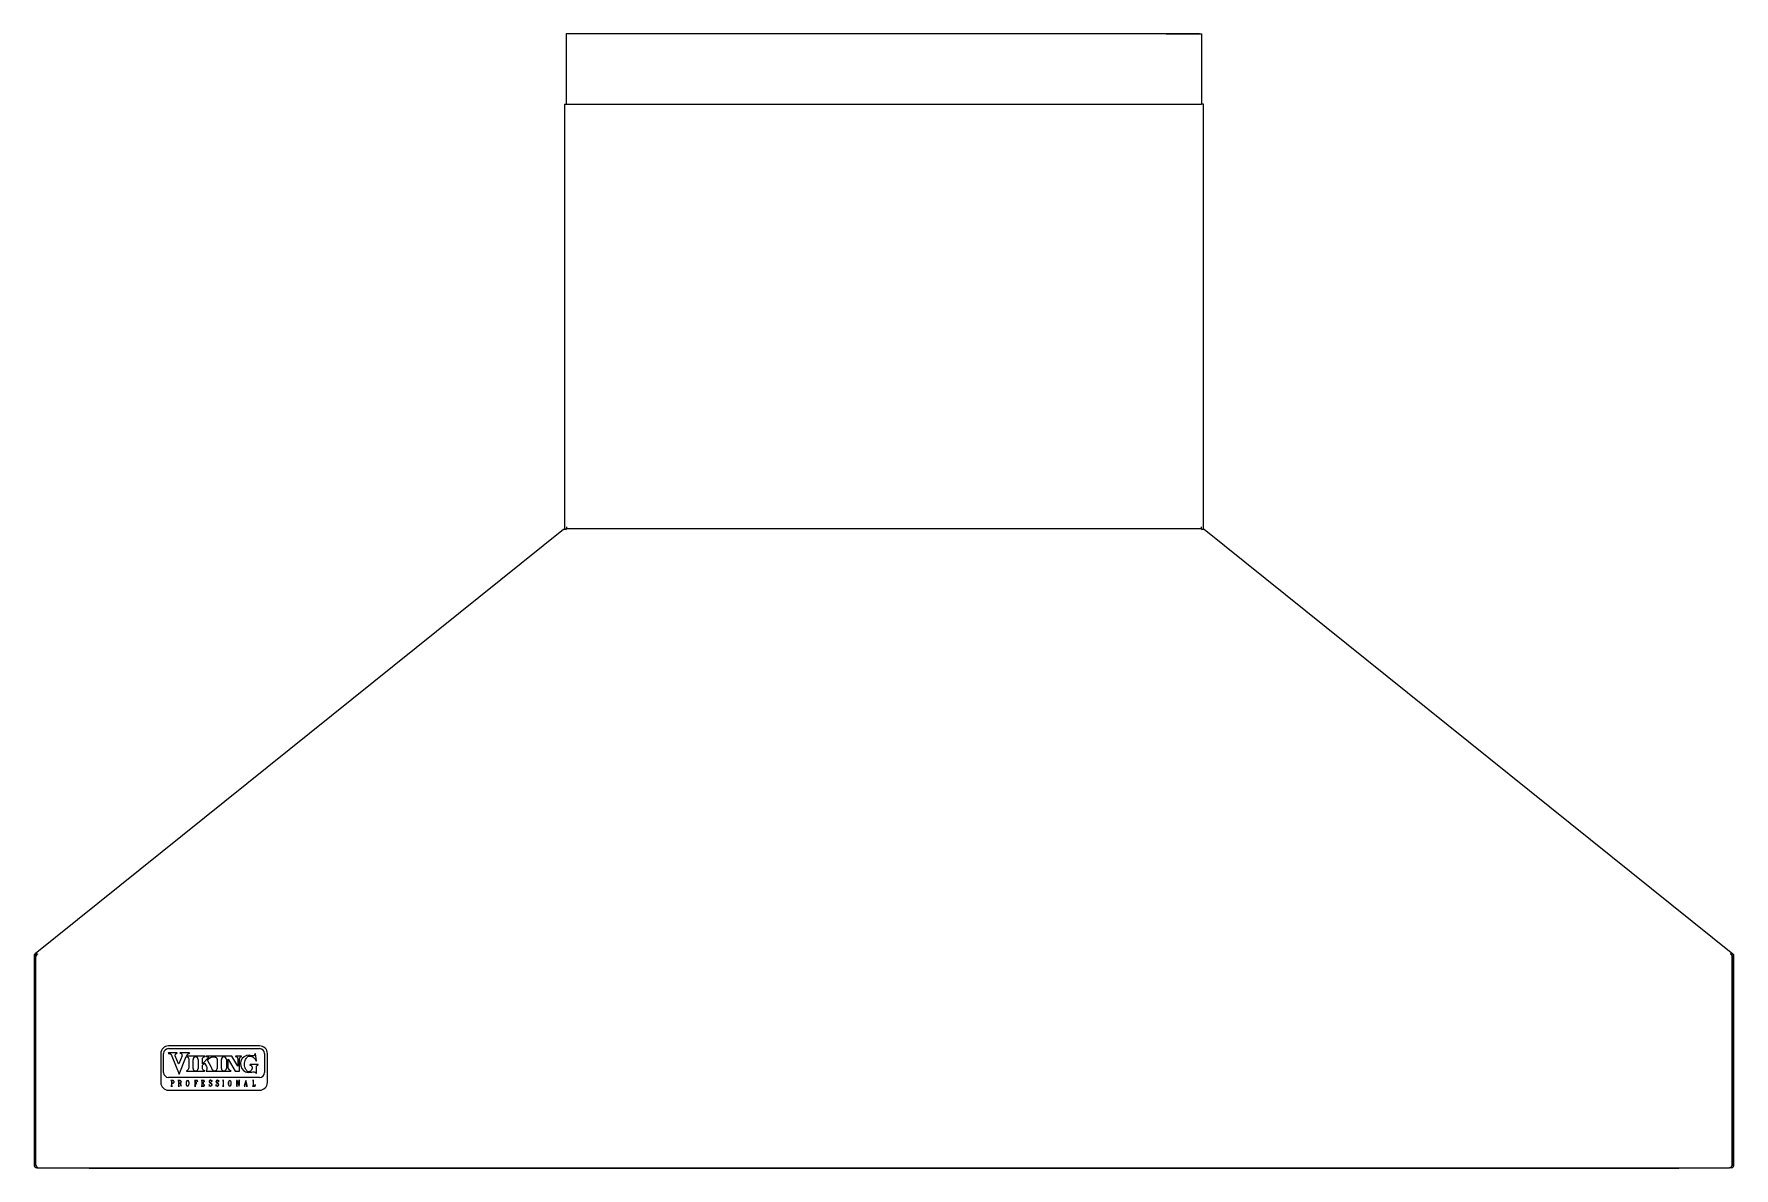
# Model space of a CAD drawing. Header units: millimetres. Extents: x 46989 to 543236, y 252623 to 526638.
# Drawn here: x 297369 to 331839, y 333233 to 356238 of the extents above; entities that cross this region are included whole.
import ezdxf

# ---------------------------------------------------------------- set-up
doc = ezdxf.new("R2010")
doc.units = ezdxf.units.MM

msp = doc.modelspace()

# ---------------------------------------------------------------- linework, layer by layer
at = {"color": 7, "lineweight": 13, "ltscale": 0.001507}
for p, q in [((308203, 356238), (308160, 356238)), ((308160, 356238), (308160, 356195)), ((321005, 356238), (321048, 356238)), ((321048, 356195), (321048, 356238)), ((308124, 346239), (308124, 346196)), ((308167, 346239), (308167, 346196)), ((321040, 346196), (321040, 346239)), ((321084, 346196), (321084, 346239))]:
    msp.add_line(p, q, dxfattribs=at)
at = {"color": 7, "lineweight": 13, "ltscale": 0.03937}
for p, q in [((308160, 356195), (308160, 354817)), ((308880, 356238), (308203, 356238)), ((320998, 356238), (308210, 356238)), ((320328, 356238), (321005, 356238)), ((321048, 354817), (321048, 356195)), ((308124, 354817), (308124, 346239)), ((308167, 354817), (321040, 354817)), ((321084, 346239), (321084, 354817)), ((308108, 346184), (297392, 337581)), ((321037, 346197), (308171, 346197)), ((321093, 346190), (331816, 337581)), ((297369, 337534), (297369, 333298)), ((297403, 333296), (297403, 337532)), ((331804, 337532), (331804, 333296)), ((331805, 333298), (331805, 337534)), ((331839, 333298), (331839, 337534)), ((299940, 335554), (299940, 334968)), ((301943, 335711), (300097, 335711)), ((300097, 335655), (301943, 335655)), ((302100, 334968), (302100, 335554)), ((301943, 335070), (300097, 335070)), ((300097, 334811), (301943, 334811)), ((297459, 333236), (331749, 333236)), ((298490, 333233), (330718, 333233))]:
    msp.add_line(p, q, dxfattribs=at)
at = {"color": 7, "lineweight": 13, "ltscale": 0.001508}
for p, q in [((308124, 354817), (308167, 354817)), ((321084, 354817), (321040, 354817)), ((308167, 346196), (308124, 346196)), ((321040, 346196), (321084, 346196))]:
    msp.add_line(p, q, dxfattribs=at)
at = {"color": 7, "lineweight": 13, "ltscale": 0.000299}
for p, q in [((308115, 346190), (308108, 346184)), ((308115, 346190), (308108, 346184)), ((321100, 346184), (321093, 346190))]:
    msp.add_line(p, q, dxfattribs=at)
at = {"color": 7, "lineweight": 13, "ltscale": 0.00018}
for p, q in [((308145, 346191), (308145, 346196)), ((321063, 346191), (321063, 346196))]:
    msp.add_line(p, q, dxfattribs=at)
at = {"color": 7, "lineweight": 13, "ltscale": 0.000398}
for p, q in [((308161, 346187), (308152, 346180)), ((321047, 346187), (321056, 346180)), ((300970, 334906), (300975, 334916)), ((301108, 334906), (301113, 334916))]:
    msp.add_line(p, q, dxfattribs=at)
at = {"color": 7, "lineweight": 13, "ltscale": 0.001479}
msp.add_line((308167, 346239), (308167, 346197), dxfattribs=at)
at = {"color": 7, "lineweight": 13, "ltscale": 0.0012}
for p, q in [((297403, 337534), (297369, 337534)), ((297412, 337553), (297391, 337580)), ((297414, 337554), (297392, 337581)), ((331794, 337554), (331816, 337581)), ((331795, 337553), (331817, 337580)), ((331805, 337534), (331839, 337534)), ((297403, 333298), (297369, 333298)), ((331805, 333298), (331839, 333298))]:
    msp.add_line(p, q, dxfattribs=at)
at = {"color": 7, "lineweight": 13, "ltscale": 4.8e-05}
for p, q in [((297392, 337581), (297391, 337580)), ((297414, 337554), (297412, 337553)), ((331794, 337554), (331795, 337553)), ((331816, 337581), (331817, 337580))]:
    msp.add_line(p, q, dxfattribs=at)
at = {"color": 7, "lineweight": 13, "ltscale": 8.3e-05}
msp.add_line((297403, 337534), (297403, 337532), dxfattribs=at)
at = {"color": 7, "lineweight": 13, "ltscale": 0.000243}
for p, q in [((297414, 337554), (297421, 337554)), ((331787, 337554), (331794, 337554))]:
    msp.add_line(p, q, dxfattribs=at)
at = {"color": 7, "lineweight": 13, "ltscale": 0.000237}
msp.add_line((297414, 337548), (297419, 337552), dxfattribs=at)
at = {"color": 7, "lineweight": 13, "ltscale": 8.9e-05}
msp.add_line((297414, 337548), (297414, 337546), dxfattribs=at)
at = {"color": 7, "lineweight": 13, "ltscale": 0.000175}
for p, q in [((297438, 337579), (297438, 337574)), ((331770, 337579), (331770, 337574)), ((300354, 334905), (300348, 334905)), ((300357, 334904), (300357, 334909)), ((301682, 334905), (301682, 334900))]:
    msp.add_line(p, q, dxfattribs=at)
at = {"color": 7, "lineweight": 13, "ltscale": 0.000184}
msp.add_line((331790, 337551), (331794, 337548), dxfattribs=at)
at = {"color": 7, "lineweight": 13, "ltscale": 6.9e-05}
msp.add_line((331794, 337546), (331794, 337548), dxfattribs=at)
at = {"color": 7, "lineweight": 13, "ltscale": 7.5e-05}
msp.add_line((331805, 337534), (331804, 337532), dxfattribs=at)
at = {"color": 7, "lineweight": 13, "ltscale": 0.0133}
for p, q in [((299996, 335171), (299996, 335554)), ((302044, 335554), (302044, 335171))]:
    msp.add_line(p, q, dxfattribs=at)
at = {"color": 7, "lineweight": 13, "ltscale": 0.005825}
msp.add_line((300266, 335572), (300099, 335572), dxfattribs=at)
at = {"color": 7, "lineweight": 13, "ltscale": 0.013706}
msp.add_line((300165, 335505), (300309, 335138), dxfattribs=at)
at = {"color": 7, "lineweight": 13, "ltscale": 0.006163}
msp.add_line((300296, 335346), (300231, 335511), dxfattribs=at)
at = {"color": 7, "lineweight": 13, "ltscale": 0.006083}
msp.add_line((300370, 335508), (300303, 335346), dxfattribs=at)
at = {"color": 7, "lineweight": 13, "ltscale": 0.013346}
msp.add_line((300309, 335138), (300456, 335493), dxfattribs=at)
at = {"color": 7, "lineweight": 13, "ltscale": 0.006375}
for p, q in [((300516, 335572), (300332, 335572)), ((300594, 335252), (300594, 335436)), ((300695, 335436), (300695, 335252)), ((301084, 335436), (301084, 335252)), ((301168, 335252), (301168, 335436)), ((301269, 335436), (301269, 335252)), ((301309, 335259), (301309, 335443))]:
    msp.add_line(p, q, dxfattribs=at)
at = {"color": 7, "lineweight": 13, "ltscale": 0.000676}
msp.add_line((300460, 335503), (300468, 335521), dxfattribs=at)
at = {"color": 7, "lineweight": 13, "ltscale": 0.01295}
msp.add_line((300833, 335503), (300460, 335503), dxfattribs=at)
at = {"color": 7, "lineweight": 13, "ltscale": 0.005425}
for p, q in [((300509, 335444), (300509, 335288)), ((301499, 335452), (301499, 335296)), ((301911, 335333), (301755, 335333))]:
    msp.add_line(p, q, dxfattribs=at)
at = {"color": 7, "lineweight": 13, "ltscale": 0.005764}
msp.add_line((300901, 335467), (300785, 335349), dxfattribs=at)
at = {"color": 7, "lineweight": 13, "ltscale": 0.003575}
msp.add_line((300785, 335349), (300785, 335452), dxfattribs=at)
at = {"color": 7, "lineweight": 13, "ltscale": 0.01795}
msp.add_line((301381, 335503), (300864, 335503), dxfattribs=at)
at = {"color": 7, "lineweight": 13, "ltscale": 0.002144}
for p, q in [((300886, 335420), (300929, 335464)), ((300785, 335317), (300828, 335361))]:
    msp.add_line(p, q, dxfattribs=at)
at = {"color": 7, "lineweight": 13, "ltscale": 0.005955}
msp.add_line((300971, 335271), (300886, 335420), dxfattribs=at)
at = {"color": 7, "lineweight": 13, "ltscale": 0.009824}
msp.add_line((301309, 335443), (301450, 335197), dxfattribs=at)
at = {"color": 7, "lineweight": 13, "ltscale": 0.008265}
msp.add_line((301499, 335296), (301381, 335503), dxfattribs=at)
at = {"color": 7, "lineweight": 13, "ltscale": 0.00385}
for p, q in [((301572, 335503), (301461, 335503)), ((301529, 334894), (301529, 335005))]:
    msp.add_line(p, q, dxfattribs=at)
at = {"color": 7, "lineweight": 13, "ltscale": 0.00875}
msp.add_line((301537, 335197), (301537, 335449), dxfattribs=at)
at = {"color": 7, "lineweight": 13, "ltscale": 0.004913}
msp.add_line((301880, 335406), (301858, 335546), dxfattribs=at)
at = {"color": 7, "lineweight": 13, "ltscale": 0.0124}
msp.add_line((300468, 335197), (300825, 335197), dxfattribs=at)
at = {"color": 7, "lineweight": 13, "ltscale": 0.002425}
msp.add_line((300785, 335247), (300785, 335317), dxfattribs=at)
at = {"color": 7, "lineweight": 13, "ltscale": 0.002833}
msp.add_line((300828, 335361), (300868, 335290), dxfattribs=at)
at = {"color": 7, "lineweight": 13, "ltscale": 0.0172}
msp.add_line((300859, 335197), (301355, 335197), dxfattribs=at)
at = {"color": 7, "lineweight": 13, "ltscale": 0.003025}
msp.add_line((301450, 335197), (301537, 335197), dxfattribs=at)
at = {"color": 7, "lineweight": 13, "ltscale": 0.004225}
msp.add_line((301880, 335170), (301880, 335291), dxfattribs=at)
at = {"color": 7, "lineweight": 13, "ltscale": 0.001575}
for p, q in [((300188, 335009), (300143, 335009)), ((300163, 334910), (300163, 334955)), ((300333, 335011), (300288, 335011)), ((300308, 334910), (300308, 334956))]:
    msp.add_line(p, q, dxfattribs=at)
at = {"color": 7, "lineweight": 13, "ltscale": 0.000374}
for p, q in [((300143, 335009), (300152, 335004)), ((300176, 334894), (300166, 334899)), ((300208, 334988), (300204, 334998)), ((300342, 334960), (300332, 334957))]:
    msp.add_line(p, q, dxfattribs=at)
at = {"color": 7, "lineweight": 13, "ltscale": 0.00024}
for p, q in [((300152, 334898), (300146, 334894)), ((301852, 334907), (301849, 334901))]:
    msp.add_line(p, q, dxfattribs=at)
at = {"color": 7, "lineweight": 13, "ltscale": 0.001025}
for p, q in [((300146, 334894), (300176, 334894)), ((300623, 334894), (300653, 334894)), ((301191, 334894), (301221, 334894)), ((301221, 335010), (301192, 335010)), ((301829, 335010), (301800, 335010))]:
    msp.add_line(p, q, dxfattribs=at)
at = {"color": 7, "lineweight": 13, "ltscale": 0.000394}
for p, q in [((300152, 335004), (300156, 334993)), ((300166, 334899), (300163, 334910))]:
    msp.add_line(p, q, dxfattribs=at)
at = {"color": 7, "lineweight": 13, "ltscale": 0.00044}
for p, q in [((300156, 334910), (300152, 334898)), ((300163, 334994), (300167, 335006))]:
    msp.add_line(p, q, dxfattribs=at)
at = {"color": 7, "lineweight": 13, "ltscale": 0.0029}
msp.add_line((300156, 334993), (300156, 334910), dxfattribs=at)
at = {"color": 7, "lineweight": 13, "ltscale": 0.001325}
msp.add_line((300163, 334956), (300163, 334994), dxfattribs=at)
at = {"color": 7, "lineweight": 13, "ltscale": 0.0009}
msp.add_line((300189, 334956), (300163, 334956), dxfattribs=at)
at = {"color": 7, "lineweight": 13, "ltscale": 0.000975}
for p, q in [((300163, 334955), (300191, 334955)), ((300681, 334981), (300681, 335009)), ((300821, 334980), (300821, 335008))]:
    msp.add_line(p, q, dxfattribs=at)
at = {"color": 7, "lineweight": 13, "ltscale": 0.000259}
msp.add_line((300167, 335006), (300174, 335008), dxfattribs=at)
at = {"color": 7, "lineweight": 13, "ltscale": 0.0005}
for p, q in [((300174, 335008), (300188, 335008)), ((300308, 334956), (300322, 334956)), ((300319, 335009), (300333, 335009))]:
    msp.add_line(p, q, dxfattribs=at)
at = {"color": 7, "lineweight": 13, "ltscale": 0.000539}
msp.add_line((300202, 335002), (300188, 335009), dxfattribs=at)
at = {"color": 7, "lineweight": 13, "ltscale": 0.000428}
msp.add_line((300188, 335008), (300198, 335001), dxfattribs=at)
at = {"color": 7, "lineweight": 13, "ltscale": 0.000329}
msp.add_line((300197, 334961), (300189, 334956), dxfattribs=at)
at = {"color": 7, "lineweight": 13, "ltscale": 0.000454}
msp.add_line((300191, 334955), (300202, 334962), dxfattribs=at)
at = {"color": 7, "lineweight": 13, "ltscale": 0.000436}
for p, q in [((300201, 334973), (300197, 334961)), ((300204, 334965), (300208, 334977))]:
    msp.add_line(p, q, dxfattribs=at)
at = {"color": 7, "lineweight": 13, "ltscale": 0.000271}
msp.add_line((300198, 335001), (300201, 334994), dxfattribs=at)
at = {"color": 7, "lineweight": 13, "ltscale": 0.000725}
msp.add_line((300201, 334994), (300201, 334973), dxfattribs=at)
at = {"color": 7, "lineweight": 13, "ltscale": 0.00016}
msp.add_line((300204, 334998), (300202, 335002), dxfattribs=at)
at = {"color": 7, "lineweight": 13, "ltscale": 0.000119}
msp.add_line((300202, 334962), (300204, 334965), dxfattribs=at)
at = {"color": 7, "lineweight": 13, "ltscale": 0.000375}
for p, q in [((300208, 334977), (300208, 334988)), ((300352, 334974), (300352, 334985)), ((300651, 335008), (300662, 335008)), ((300792, 335008), (300803, 335008)), ((300803, 334895), (300792, 334895)), ((300927, 334986), (300927, 334997)), ((300953, 335012), (300942, 335012)), ((300943, 335010), (300954, 335010)), ((300956, 334896), (300945, 334896)), ((300945, 334894), (300956, 334894)), ((301065, 334986), (301065, 334997)), ((301091, 335012), (301080, 335012)), ((301080, 335010), (301091, 335010)), ((301093, 334896), (301082, 334896)), ((301083, 334894), (301094, 334894)), ((301821, 334899), (301818, 334910))]:
    msp.add_line(p, q, dxfattribs=at)
at = {"color": 7, "lineweight": 13, "ltscale": 0.000358}
for p, q in [((300288, 335011), (300297, 335006)), ((300321, 334894), (300312, 334898))]:
    msp.add_line(p, q, dxfattribs=at)
at = {"color": 7, "lineweight": 13, "ltscale": 0.00028}
for p, q in [((300298, 334897), (300290, 334894)), ((300311, 335006), (300319, 335009))]:
    msp.add_line(p, q, dxfattribs=at)
at = {"color": 7, "lineweight": 13, "ltscale": 0.001075}
msp.add_line((300290, 334894), (300321, 334894), dxfattribs=at)
at = {"color": 7, "lineweight": 13, "ltscale": 0.000441}
for p, q in [((300297, 335006), (300301, 334994)), ((300312, 334898), (300308, 334910))]:
    msp.add_line(p, q, dxfattribs=at)
at = {"color": 7, "lineweight": 13, "ltscale": 0.000448}
msp.add_line((300301, 334909), (300298, 334897), dxfattribs=at)
at = {"color": 7, "lineweight": 13, "ltscale": 0.00295}
msp.add_line((300301, 334994), (300301, 334909), dxfattribs=at)
at = {"color": 7, "lineweight": 13, "ltscale": 0.000474}
msp.add_line((300308, 334993), (300311, 335006), dxfattribs=at)
at = {"color": 7, "lineweight": 13, "ltscale": 0.001275}
msp.add_line((300308, 334957), (300308, 334993), dxfattribs=at)
at = {"color": 7, "lineweight": 13, "ltscale": 0.00085}
msp.add_line((300332, 334957), (300308, 334957), dxfattribs=at)
at = {"color": 7, "lineweight": 13, "ltscale": 0.000335}
for p, q in [((300322, 334956), (300330, 334950)), ((300333, 335009), (300341, 335003))]:
    msp.add_line(p, q, dxfattribs=at)
at = {"color": 7, "lineweight": 13, "ltscale": 0.00035}
msp.add_line((300325, 334956), (300335, 334956), dxfattribs=at)
at = {"color": 7, "lineweight": 13, "ltscale": 0.000269}
for p, q in [((300332, 334952), (300325, 334956)), ((300956, 334894), (300963, 334898)), ((301094, 334894), (301100, 334898))]:
    msp.add_line(p, q, dxfattribs=at)
at = {"color": 7, "lineweight": 13, "ltscale": 0.002066}
msp.add_line((300350, 334894), (300330, 334950), dxfattribs=at)
at = {"color": 7, "lineweight": 13, "ltscale": 0.001754}
msp.add_line((300332, 334952), (300348, 334905), dxfattribs=at)
at = {"color": 7, "lineweight": 13, "ltscale": 0.000482}
for p, q in [((300346, 335004), (300333, 335011)), ((301849, 334901), (301837, 334895))]:
    msp.add_line(p, q, dxfattribs=at)
at = {"color": 7, "lineweight": 13, "ltscale": 0.000424}
for p, q in [((300335, 334956), (300346, 334960)), ((300341, 335003), (300345, 334992))]:
    msp.add_line(p, q, dxfattribs=at)
at = {"color": 7, "lineweight": 13, "ltscale": 0.000364}
for p, q in [((300345, 334970), (300342, 334960)), ((300350, 334964), (300352, 334974)), ((300354, 334894), (300357, 334904))]:
    msp.add_line(p, q, dxfattribs=at)
at = {"color": 7, "lineweight": 13, "ltscale": 0.00075}
for p, q in [((300345, 334992), (300345, 334970)), ((301473, 334894), (301494, 334894)), ((301540, 335010), (301518, 335010))]:
    msp.add_line(p, q, dxfattribs=at)
at = {"color": 7, "lineweight": 13, "ltscale": 0.000709}
msp.add_line((300346, 335004), (300352, 334985), dxfattribs=at)
at = {"color": 7, "lineweight": 13, "ltscale": 0.000188}
for p, q in [((300346, 334960), (300350, 334964)), ((300357, 334909), (300354, 334905))]:
    msp.add_line(p, q, dxfattribs=at)
at = {"color": 7, "lineweight": 13, "ltscale": 0.00015}
msp.add_line((300350, 334894), (300354, 334894), dxfattribs=at)
at = {"color": 7, "lineweight": 13, "ltscale": 0.000701}
for p, q in [((300456, 334977), (300453, 334958)), ((300460, 334964), (300464, 334984)), ((300464, 334984), (300472, 335002)), ((300501, 334917), (300494, 334899)), ((300505, 334937), (300501, 334917)), ((300509, 334924), (300513, 334943)), ((301311, 334978), (301308, 334958)), ((301316, 334964), (301319, 334984)), ((301319, 334984), (301327, 335003)), ((301357, 334918), (301349, 334899)), ((301360, 334938), (301357, 334918)), ((301365, 334924), (301368, 334944))]:
    msp.add_line(p, q, dxfattribs=at)
at = {"color": 7, "lineweight": 13, "ltscale": 0.000625}
for p, q in [((300453, 334958), (300453, 334940)), ((300513, 334943), (300513, 334961)), ((301308, 334958), (301308, 334940)), ((301368, 334944), (301368, 334962)), ((301491, 335010), (301473, 335010))]:
    msp.add_line(p, q, dxfattribs=at)
at = {"color": 7, "lineweight": 13, "ltscale": 0.00061}
for p, q in [((300453, 334940), (300455, 334922)), ((300513, 334961), (300510, 334979)), ((301308, 334940), (301311, 334923)), ((301368, 334962), (301366, 334979))]:
    msp.add_line(p, q, dxfattribs=at)
at = {"color": 7, "lineweight": 13, "ltscale": 0.000468}
for p, q in [((300455, 334922), (300460, 334910)), ((300510, 334979), (300505, 334991)), ((301311, 334923), (301316, 334910)), ((301366, 334979), (301361, 334992))]:
    msp.add_line(p, q, dxfattribs=at)
at = {"color": 7, "lineweight": 13, "ltscale": 0.000512}
for p, q in [((300462, 334991), (300456, 334977)), ((300484, 334895), (300470, 334900)), ((300482, 335006), (300495, 335001)), ((300504, 334910), (300509, 334924)), ((301317, 334991), (301311, 334978)), ((301339, 334895), (301325, 334901)), ((301337, 335007), (301351, 335001)), ((301359, 334910), (301365, 334924))]:
    msp.add_line(p, q, dxfattribs=at)
at = {"color": 7, "lineweight": 13, "ltscale": 0.000875}
for p, q in [((300460, 334939), (300460, 334964)), ((300505, 334962), (300505, 334937)), ((301316, 334939), (301316, 334964)), ((301360, 334963), (301360, 334938)), ((301672, 334894), (301698, 334894))]:
    msp.add_line(p, q, dxfattribs=at)
at = {"color": 7, "lineweight": 13, "ltscale": 0.000807}
for p, q in [((300464, 334916), (300460, 334939)), ((300501, 334985), (300505, 334962)), ((301319, 334916), (301316, 334939)), ((301357, 334986), (301360, 334963))]:
    msp.add_line(p, q, dxfattribs=at)
at = {"color": 7, "lineweight": 13, "ltscale": 0.000354}
for p, q in [((300460, 334910), (300466, 334901)), ((300505, 334991), (300500, 335000)), ((301316, 334910), (301321, 334901)), ((301361, 334992), (301355, 335000))]:
    msp.add_line(p, q, dxfattribs=at)
at = {"color": 7, "lineweight": 13, "ltscale": 0.000452}
for p, q in [((300469, 335002), (300462, 334991)), ((300497, 334899), (300504, 334910)), ((301324, 335002), (301317, 334991)), ((301352, 334899), (301359, 334910))]:
    msp.add_line(p, q, dxfattribs=at)
at = {"color": 7, "lineweight": 13, "ltscale": 0.000573}
for p, q in [((300470, 334900), (300464, 334916)), ((300495, 335001), (300501, 334985)), ((301325, 334901), (301319, 334916)), ((301351, 335001), (301357, 334986))]:
    msp.add_line(p, q, dxfattribs=at)
at = {"color": 7, "lineweight": 13, "ltscale": 0.000673}
for p, q in [((300466, 334901), (300484, 334894)), ((300500, 335000), (300482, 335007)), ((301321, 334901), (301339, 334894)), ((301355, 335000), (301337, 335007))]:
    msp.add_line(p, q, dxfattribs=at)
at = {"color": 7, "lineweight": 13, "ltscale": 0.000484}
for p, q in [((300482, 335007), (300469, 335002)), ((300484, 334894), (300497, 334899)), ((301337, 335007), (301324, 335002)), ((301339, 334894), (301352, 334899))]:
    msp.add_line(p, q, dxfattribs=at)
at = {"color": 7, "lineweight": 13, "ltscale": 0.00038}
for p, q in [((300472, 335002), (300482, 335006)), ((300494, 334899), (300484, 334895)), ((301327, 335003), (301337, 335007)), ((301349, 334899), (301339, 334895))]:
    msp.add_line(p, q, dxfattribs=at)
at = {"color": 7, "lineweight": 13, "ltscale": 0.000342}
for p, q in [((300622, 335009), (300630, 335004)), ((300653, 334894), (300644, 334899))]:
    msp.add_line(p, q, dxfattribs=at)
at = {"color": 7, "lineweight": 13, "ltscale": 0.002075}
for p, q in [((300681, 335009), (300622, 335009)), ((300821, 335008), (300761, 335008)), ((300761, 334894), (300821, 334894))]:
    msp.add_line(p, q, dxfattribs=at)
at = {"color": 7, "lineweight": 13, "ltscale": 0.000276}
for p, q in [((300630, 334898), (300623, 334894)), ((300644, 335005), (300651, 335008))]:
    msp.add_line(p, q, dxfattribs=at)
at = {"color": 7, "lineweight": 13, "ltscale": 0.000422}
for p, q in [((300630, 335004), (300633, 334993)), ((300644, 334899), (300641, 334910)), ((301200, 335006), (301203, 334994)), ((301213, 334898), (301210, 334910))]:
    msp.add_line(p, q, dxfattribs=at)
at = {"color": 7, "lineweight": 13, "ltscale": 0.000435}
msp.add_line((300633, 334910), (300630, 334898), dxfattribs=at)
at = {"color": 7, "lineweight": 13, "ltscale": 0.002875}
for p, q in [((300633, 334993), (300633, 334910)), ((300773, 334992), (300773, 334909)), ((301203, 334994), (301203, 334911)), ((301210, 334910), (301210, 334993)), ((301810, 334994), (301810, 334911)), ((301818, 334910), (301818, 334992))]:
    msp.add_line(p, q, dxfattribs=at)
at = {"color": 7, "lineweight": 13, "ltscale": 0.000409}
msp.add_line((300641, 334993), (300644, 335005), dxfattribs=at)
at = {"color": 7, "lineweight": 13, "ltscale": 0.00135}
for p, q in [((300641, 334954), (300641, 334993)), ((300781, 334954), (300781, 334993))]:
    msp.add_line(p, q, dxfattribs=at)
at = {"color": 7, "lineweight": 13, "ltscale": 0.000275}
for p, q in [((300649, 334954), (300641, 334954)), ((300641, 334954), (300649, 334954)), ((301837, 334895), (301829, 334895))]:
    msp.add_line(p, q, dxfattribs=at)
at = {"color": 7, "lineweight": 13, "ltscale": 0.0015}
for p, q in [((300641, 334910), (300641, 334954)), ((300663, 334932), (300663, 334975)), ((300781, 334910), (300781, 334953)), ((300803, 334932), (300803, 334975))]:
    msp.add_line(p, q, dxfattribs=at)
at = {"color": 7, "lineweight": 13, "ltscale": 0.000414}
msp.add_line((300660, 334960), (300649, 334954), dxfattribs=at)
at = {"color": 7, "lineweight": 13, "ltscale": 0.000377}
msp.add_line((300649, 334954), (300659, 334950), dxfattribs=at)
at = {"color": 7, "lineweight": 13, "ltscale": 0.000627}
msp.add_line((300659, 334950), (300663, 334932), dxfattribs=at)
at = {"color": 7, "lineweight": 13, "ltscale": 0.00055}
msp.add_line((300663, 334975), (300660, 334960), dxfattribs=at)
at = {"color": 7, "lineweight": 13, "ltscale": 0.000592}
msp.add_line((300662, 335008), (300677, 335000), dxfattribs=at)
at = {"color": 7, "lineweight": 13, "ltscale": 0.000683}
msp.add_line((300677, 335000), (300681, 334981), dxfattribs=at)
at = {"color": 7, "lineweight": 13, "ltscale": 0.000343}
for p, q in [((300761, 335008), (300770, 335004)), ((300792, 334895), (300783, 334899))]:
    msp.add_line(p, q, dxfattribs=at)
at = {"color": 7, "lineweight": 13, "ltscale": 0.000348}
for p, q in [((300770, 334899), (300761, 334894)), ((300783, 335003), (300792, 335008))]:
    msp.add_line(p, q, dxfattribs=at)
at = {"color": 7, "lineweight": 13, "ltscale": 0.000408}
msp.add_line((300770, 335004), (300773, 334992), dxfattribs=at)
at = {"color": 7, "lineweight": 13, "ltscale": 0.000383}
msp.add_line((300773, 334909), (300770, 334899), dxfattribs=at)
at = {"color": 7, "lineweight": 13, "ltscale": 0.00037}
for p, q in [((300781, 334993), (300783, 335003)), ((300783, 334899), (300781, 334910))]:
    msp.add_line(p, q, dxfattribs=at)
at = {"color": 7, "lineweight": 13, "ltscale": 0.00025}
for p, q in [((300788, 334954), (300781, 334954)), ((300781, 334953), (300788, 334953))]:
    msp.add_line(p, q, dxfattribs=at)
at = {"color": 7, "lineweight": 13, "ltscale": 0.000449}
msp.add_line((300799, 334960), (300788, 334954), dxfattribs=at)
at = {"color": 7, "lineweight": 13, "ltscale": 0.000404}
msp.add_line((300788, 334953), (300799, 334949), dxfattribs=at)
at = {"color": 7, "lineweight": 13, "ltscale": 0.000533}
msp.add_line((300803, 334975), (300799, 334960), dxfattribs=at)
at = {"color": 7, "lineweight": 13, "ltscale": 0.000613}
msp.add_line((300799, 334949), (300803, 334932), dxfattribs=at)
at = {"color": 7, "lineweight": 13, "ltscale": 0.000516}
msp.add_line((300803, 335008), (300816, 335000), dxfattribs=at)
at = {"color": 7, "lineweight": 13, "ltscale": 0.000603}
msp.add_line((300818, 334903), (300803, 334895), dxfattribs=at)
at = {"color": 7, "lineweight": 13, "ltscale": 0.000722}
msp.add_line((300816, 335000), (300821, 334980), dxfattribs=at)
at = {"color": 7, "lineweight": 13, "ltscale": 0.000844}
msp.add_line((300821, 334927), (300818, 334903), dxfattribs=at)
at = {"color": 7, "lineweight": 13, "ltscale": 0.00115}
for p, q in [((300821, 334894), (300821, 334927)), ((300923, 334926), (300923, 334893)), ((300975, 334980), (300975, 335013)), ((301061, 334926), (301061, 334893)), ((301113, 334980), (301113, 335013)), ((301855, 334894), (301855, 334927))]:
    msp.add_line(p, q, dxfattribs=at)
at = {"color": 7, "lineweight": 13, "ltscale": 0.000419}
for p, q in [((300930, 335005), (300923, 334995)), ((300972, 334911), (300965, 334901)), ((301068, 335005), (301061, 334995)), ((301109, 334911), (301102, 334901))]:
    msp.add_line(p, q, dxfattribs=at)
at = {"color": 7, "lineweight": 13, "ltscale": 0.000575}
for p, q in [((300923, 334995), (300923, 334978)), ((300972, 334928), (300972, 334911)), ((300975, 334916), (300975, 334933)), ((301061, 334995), (301061, 334978)), ((301109, 334928), (301109, 334911)), ((301113, 334916), (301113, 334933))]:
    msp.add_line(p, q, dxfattribs=at)
at = {"color": 7, "lineweight": 13, "ltscale": 0.000361}
for p, q in [((300923, 334978), (300926, 334968)), ((300930, 334976), (300927, 334986)), ((300969, 334938), (300972, 334928)), ((300975, 334933), (300972, 334943)), ((301061, 334978), (301064, 334968)), ((301067, 334976), (301065, 334986)), ((301106, 334938), (301109, 334928)), ((301113, 334933), (301110, 334943))]:
    msp.add_line(p, q, dxfattribs=at)
at = {"color": 7, "lineweight": 13, "ltscale": 0.000541}
for p, q in [((300928, 334911), (300923, 334926)), ((300971, 334995), (300975, 334980)), ((301065, 334911), (301061, 334926)), ((301108, 334995), (301113, 334980))]:
    msp.add_line(p, q, dxfattribs=at)
at = {"color": 7, "lineweight": 13, "ltscale": 0.000595}
for p, q in [((300923, 334893), (300928, 334909)), ((300975, 335013), (300971, 334996)), ((301061, 334893), (301065, 334909)), ((301113, 335013), (301108, 334996))]:
    msp.add_line(p, q, dxfattribs=at)
at = {"color": 7, "lineweight": 13, "ltscale": 0.00049}
for p, q in [((300926, 334968), (300936, 334959)), ((301064, 334968), (301074, 334959))]:
    msp.add_line(p, q, dxfattribs=at)
at = {"color": 7, "lineweight": 13, "ltscale": 0.000156}
for p, q in [((300927, 334997), (300929, 335001)), ((301065, 334997), (301066, 335001))]:
    msp.add_line(p, q, dxfattribs=at)
at = {"color": 7, "lineweight": 13, "ltscale": 0.000399}
for p, q in [((300934, 334901), (300928, 334911)), ((300965, 335005), (300971, 334995)), ((301071, 334901), (301065, 334911)), ((301102, 335005), (301108, 334995))]:
    msp.add_line(p, q, dxfattribs=at)
at = {"color": 7, "lineweight": 13, "ltscale": 0.000421}
for p, q in [((300928, 334909), (300934, 334899)), ((300971, 334996), (300964, 335007)), ((301065, 334909), (301072, 334899)), ((301108, 334996), (301102, 335007))]:
    msp.add_line(p, q, dxfattribs=at)
at = {"color": 7, "lineweight": 13, "ltscale": 0.00057}
for p, q in [((300929, 335001), (300943, 335010)), ((301066, 335001), (301080, 335010))]:
    msp.add_line(p, q, dxfattribs=at)
at = {"color": 7, "lineweight": 13, "ltscale": 0.000488}
for p, q in [((300942, 335012), (300930, 335005)), ((301080, 335012), (301068, 335005))]:
    msp.add_line(p, q, dxfattribs=at)
at = {"color": 7, "lineweight": 13, "ltscale": 0.000972}
for p, q in [((300953, 334960), (300930, 334976)), ((300946, 334954), (300969, 334938)), ((301090, 334960), (301067, 334976)), ((301084, 334954), (301106, 334938))]:
    msp.add_line(p, q, dxfattribs=at)
at = {"color": 7, "lineweight": 13, "ltscale": 0.00043}
for p, q in [((300945, 334896), (300934, 334901)), ((300934, 334899), (300945, 334894)), ((300964, 335007), (300953, 335012)), ((300954, 335010), (300965, 335005)), ((301082, 334896), (301071, 334901)), ((301072, 334899), (301083, 334894)), ((301102, 335007), (301091, 335012)), ((301091, 335010), (301102, 335005))]:
    msp.add_line(p, q, dxfattribs=at)
at = {"color": 7, "lineweight": 13, "ltscale": 0.000366}
for p, q in [((300936, 334959), (300946, 334954)), ((301074, 334959), (301084, 334954))]:
    msp.add_line(p, q, dxfattribs=at)
at = {"color": 7, "lineweight": 13, "ltscale": 0.000128}
for p, q in [((300956, 334959), (300953, 334960)), ((301093, 334959), (301090, 334960))]:
    msp.add_line(p, q, dxfattribs=at)
at = {"color": 7, "lineweight": 13, "ltscale": 0.000789}
for p, q in [((300972, 334943), (300956, 334959)), ((301110, 334943), (301093, 334959))]:
    msp.add_line(p, q, dxfattribs=at)
at = {"color": 7, "lineweight": 13, "ltscale": 0.00036}
for p, q in [((300965, 334901), (300956, 334896)), ((301102, 334901), (301093, 334896)), ((301693, 334896), (301689, 334906))]:
    msp.add_line(p, q, dxfattribs=at)
at = {"color": 7, "lineweight": 13, "ltscale": 0.000381}
for p, q in [((300963, 334898), (300970, 334906)), ((301100, 334898), (301108, 334906))]:
    msp.add_line(p, q, dxfattribs=at)
at = {"color": 7, "lineweight": 13, "ltscale": 0.000333}
for p, q in [((301200, 334898), (301191, 334894)), ((301213, 335005), (301221, 335010))]:
    msp.add_line(p, q, dxfattribs=at)
at = {"color": 7, "lineweight": 13, "ltscale": 0.000315}
for p, q in [((301192, 335010), (301200, 335006)), ((301221, 334894), (301213, 334898))]:
    msp.add_line(p, q, dxfattribs=at)
at = {"color": 7, "lineweight": 13, "ltscale": 0.000444}
for p, q in [((301203, 334911), (301200, 334898)), ((301210, 334993), (301213, 335005))]:
    msp.add_line(p, q, dxfattribs=at)
at = {"color": 7, "lineweight": 13, "ltscale": 0.000197}
for p, q in [((301473, 335010), (301479, 335008)), ((301494, 334894), (301489, 334896)), ((301518, 335010), (301523, 335008))]:
    msp.add_line(p, q, dxfattribs=at)
at = {"color": 7, "lineweight": 13, "ltscale": 0.000303}
msp.add_line((301481, 334897), (301473, 334894), dxfattribs=at)
at = {"color": 7, "lineweight": 13, "ltscale": 0.000207}
for p, q in [((301479, 335008), (301484, 335004)), ((301489, 334896), (301484, 334900)), ((301523, 335008), (301528, 335004))]:
    msp.add_line(p, q, dxfattribs=at)
at = {"color": 7, "lineweight": 13, "ltscale": 0.000116}
for p, q in [((301484, 334899), (301481, 334897)), ((301529, 335005), (301532, 335007))]:
    msp.add_line(p, q, dxfattribs=at)
at = {"color": 7, "lineweight": 13, "ltscale": 0.00415}
msp.add_line((301484, 335005), (301529, 334894), dxfattribs=at)
at = {"color": 7, "lineweight": 13, "ltscale": 0.00365}
for p, q in [((301484, 334900), (301484, 335005)), ((301484, 335004), (301484, 334899))]:
    msp.add_line(p, q, dxfattribs=at)
at = {"color": 7, "lineweight": 13, "ltscale": 0.003414}
msp.add_line((301528, 334919), (301491, 335010), dxfattribs=at)
at = {"color": 7, "lineweight": 13, "ltscale": 0.002975}
msp.add_line((301528, 335004), (301528, 334919), dxfattribs=at)
at = {"color": 7, "lineweight": 13, "ltscale": 0.000304}
msp.add_line((301532, 335007), (301540, 335010), dxfattribs=at)
at = {"color": 7, "lineweight": 13, "ltscale": 5.5e-05}
msp.add_line((301632, 334895), (301631, 334894), dxfattribs=at)
at = {"color": 7, "lineweight": 13, "ltscale": 0.000775}
msp.add_line((301631, 334894), (301653, 334894), dxfattribs=at)
at = {"color": 7, "lineweight": 13, "ltscale": 0.000281}
msp.add_line((301638, 334900), (301632, 334895), dxfattribs=at)
at = {"color": 7, "lineweight": 13, "ltscale": 0.003947}
msp.add_line((301664, 335011), (301638, 334900), dxfattribs=at)
at = {"color": 7, "lineweight": 13, "ltscale": 0.000883}
msp.add_line((301639, 334902), (301645, 334926), dxfattribs=at)
at = {"color": 7, "lineweight": 13, "ltscale": 0.000305}
msp.add_line((301646, 334896), (301639, 334902), dxfattribs=at)
at = {"color": 7, "lineweight": 13, "ltscale": 0.002422}
for p, q in [((301645, 334927), (301661, 334995)), ((301661, 334995), (301677, 334927))]:
    msp.add_line(p, q, dxfattribs=at)
at = {"color": 7, "lineweight": 13, "ltscale": 0.0011}
msp.add_line((301677, 334927), (301645, 334927), dxfattribs=at)
at = {"color": 7, "lineweight": 13, "ltscale": 0.001125}
msp.add_line((301645, 334926), (301677, 334926), dxfattribs=at)
at = {"color": 7, "lineweight": 13, "ltscale": 0.000273}
msp.add_line((301653, 334894), (301646, 334896), dxfattribs=at)
at = {"color": 7, "lineweight": 13, "ltscale": 0.003755}
msp.add_line((301689, 334906), (301664, 335011), dxfattribs=at)
at = {"color": 7, "lineweight": 13, "ltscale": 0.0004}
msp.add_line((301682, 334900), (301672, 334894), dxfattribs=at)
at = {"color": 7, "lineweight": 13, "ltscale": 0.000769}
msp.add_line((301677, 334926), (301682, 334905), dxfattribs=at)
at = {"color": 7, "lineweight": 13, "ltscale": 0.000179}
msp.add_line((301698, 334894), (301693, 334896), dxfattribs=at)
at = {"color": 7, "lineweight": 13, "ltscale": 0.000317}
for p, q in [((301800, 335010), (301808, 335005)), ((301829, 334895), (301821, 334899))]:
    msp.add_line(p, q, dxfattribs=at)
at = {"color": 7, "lineweight": 13, "ltscale": 0.000301}
for p, q in [((301807, 334898), (301800, 334894)), ((301822, 335006), (301829, 335010))]:
    msp.add_line(p, q, dxfattribs=at)
at = {"color": 7, "lineweight": 13, "ltscale": 0.001925}
msp.add_line((301800, 334894), (301855, 334894), dxfattribs=at)
at = {"color": 7, "lineweight": 13, "ltscale": 0.00047}
for p, q in [((301810, 334911), (301807, 334898)), ((301818, 334992), (301822, 335006))]:
    msp.add_line(p, q, dxfattribs=at)
at = {"color": 7, "lineweight": 13, "ltscale": 0.000401}
msp.add_line((301808, 335005), (301810, 334994), dxfattribs=at)
at = {"color": 7, "lineweight": 13, "ltscale": 0.000689}
msp.add_line((301855, 334927), (301852, 334907), dxfattribs=at)
at = {"color": 7, "lineweight": 13, "ltscale": 5e-06}
msp.add_line((297403, 333298), (297403, 333298), dxfattribs=at)
at = {"color": 7, "lineweight": 13, "ltscale": 0.00065}
for p, q in [((297428, 333258), (297428, 333239)), ((331780, 333258), (331780, 333239))]:
    msp.add_line(p, q, dxfattribs=at)
at = {"color": 7, "lineweight": 13, "ltscale": 0.000702}
for p, q in [((297428, 333239), (297448, 333239)), ((331780, 333239), (331760, 333239))]:
    msp.add_line(p, q, dxfattribs=at)
at = {"color": 7, "lineweight": 13, "ltscale": 2e-06}
for p, q in [((298145, 333236), (298145, 333236)), ((298418, 333236), (298418, 333236)), ((330790, 333236), (330790, 333236)), ((331063, 333236), (331063, 333236))]:
    msp.add_line(p, q, dxfattribs=at)
at = {"color": 7, "lineweight": 13, "ltscale": 9.2e-05}
for p, q in [((298490, 333236), (298490, 333234)), ((330718, 333236), (330718, 333234))]:
    msp.add_line(p, q, dxfattribs=at)
at = {"color": 7, "lineweight": 13, "ltscale": 3.3e-05}
for p, q in [((298490, 333233), (298490, 333234)), ((330718, 333233), (330718, 333234))]:
    msp.add_line(p, q, dxfattribs=at)
at = {"color": 7, "lineweight": 13, "ltscale": 6e-06}
msp.add_line((331805, 333298), (331804, 333298), dxfattribs=at)
at = {"color": 7, "lineweight": 13, "ltscale": 0.03937}
for points in [[(308115, 346190), (308117, 346191), (308122, 346192), (308130, 346192), (308150, 346190), (308161, 346187)], [(308152, 346180), (308160, 346191), (308165, 346196)], [(321056, 346180), (321048, 346191), (321042, 346196)], [(321047, 346187), (321063, 346191), (321079, 346192), (321086, 346192), (321090, 346191), (321093, 346190)], [(297392, 337581), (297394, 337582), (297399, 337583), (297408, 337584), (297427, 337581), (297438, 337579)], [(297438, 337574), (297426, 337561), (297418, 337552), (297403, 337532)], [(331770, 337579), (331786, 337582), (331801, 337584), (331809, 337583), (331812, 337583), (331816, 337581)], [(331770, 337574), (331782, 337561), (331789, 337552), (331804, 337532)], [(300099, 335572), (300095, 335570), (300093, 335568), (300092, 335564), (300094, 335561), (300097, 335558), (300102, 335557), (300113, 335555), (300126, 335551), (300134, 335547), (300141, 335543), (300147, 335537), (300153, 335528), (300157, 335521), (300165, 335505)], [(300231, 335511), (300233, 335524), (300234, 335531), (300237, 335538), (300242, 335544), (300248, 335550), (300256, 335555), (300267, 335562), (300269, 335563), (300270, 335565), (300270, 335567), (300269, 335569), (300266, 335572)], [(300332, 335572), (300331, 335571), (300329, 335569), (300329, 335568), (300329, 335567), (300329, 335567), (300330, 335566), (300331, 335565), (300338, 335562), (300351, 335555), (300359, 335550), (300366, 335541), (300368, 335534), (300369, 335525), (300370, 335508)], [(300456, 335493), (300469, 335488), (300476, 335486), (300485, 335481), (300492, 335475), (300498, 335468), (300502, 335461), (300509, 335444)], [(300468, 335521), (300474, 335529), (300480, 335538), (300486, 335544), (300494, 335550), (300510, 335556), (300515, 335557), (300521, 335562), (300522, 335564), (300522, 335566), (300522, 335568), (300520, 335570), (300516, 335572)], [(300785, 335452), (300788, 335460), (300792, 335469), (300797, 335477), (300803, 335482), (300810, 335486), (300818, 335490), (300832, 335494), (300836, 335496), (300837, 335497), (300837, 335498), (300837, 335499), (300836, 335501), (300834, 335502), (300833, 335503)], [(300864, 335503), (300861, 335501), (300861, 335500), (300860, 335499), (300861, 335498), (300861, 335497), (300863, 335496), (300867, 335495), (300872, 335494), (300887, 335492), (300893, 335491), (300898, 335488), (300902, 335485), (300905, 335481), (300906, 335477), (300905, 335473), (300901, 335467)], [(300929, 335464), (300947, 335474), (300957, 335478), (300971, 335483), (300980, 335485), (300998, 335487), (301008, 335488), (301020, 335488), (301031, 335487), (301041, 335484), (301051, 335480), (301060, 335476), (301068, 335469), (301074, 335460), (301078, 335452), (301084, 335436)], [(301461, 335503), (301456, 335501), (301455, 335500), (301455, 335500), (301454, 335499), (301454, 335499), (301455, 335499), (301455, 335498), (301457, 335497), (301461, 335496), (301474, 335491), (301482, 335487), (301488, 335482), (301493, 335476), (301496, 335469), (301497, 335464), (301499, 335452)], [(301537, 335449), (301541, 335464), (301544, 335471), (301552, 335482), (301560, 335488), (301569, 335493), (301573, 335495), (301576, 335497), (301577, 335498), (301577, 335499), (301578, 335499), (301577, 335500), (301577, 335501), (301576, 335501), (301574, 335502), (301573, 335502), (301572, 335503)], [(301638, 335357), (301644, 335387), (301652, 335417), (301660, 335435), (301668, 335452), (301675, 335464), (301684, 335477), (301689, 335483), (301696, 335490), (301704, 335495), (301713, 335499), (301722, 335501), (301730, 335502), (301746, 335502), (301763, 335500)], [(301763, 335500), (301776, 335498), (301788, 335494), (301800, 335488), (301811, 335482), (301819, 335475), (301835, 335460), (301846, 335449), (301857, 335434), (301861, 335426)], [(301844, 335546), (301844, 335541), (301843, 335535), (301842, 335528), (301839, 335522), (301836, 335518), (301831, 335514), (301824, 335511), (301814, 335508), (301801, 335508), (301790, 335510), (301782, 335511)], [(301858, 335546), (301855, 335550), (301852, 335551), (301851, 335551), (301849, 335550), (301844, 335546)], [(301861, 335426), (301864, 335416), (301868, 335408), (301871, 335406), (301874, 335404), (301876, 335405), (301880, 335406)], [(300303, 335346), (300300, 335345), (300298, 335345), (300296, 335346)], [(300509, 335288), (300507, 335265), (300504, 335254), (300500, 335244), (300495, 335234), (300484, 335220), (300477, 335212), (300470, 335207), (300464, 335206), (300461, 335205), (300460, 335204), (300460, 335204), (300460, 335203), (300460, 335202), (300461, 335201), (300463, 335200), (300468, 335197)], [(300825, 335197), (300826, 335199), (300829, 335201), (300830, 335202), (300830, 335203), (300830, 335204), (300829, 335205), (300826, 335206), (300816, 335210), (300809, 335214), (300803, 335219), (300797, 335224), (300792, 335232), (300785, 335247)], [(300868, 335290), (300872, 335278), (300875, 335265), (300876, 335255), (300876, 335245), (300872, 335230), (300868, 335220), (300864, 335213), (300861, 335210), (300858, 335207), (300857, 335203), (300858, 335200), (300859, 335197)], [(301007, 335210), (300996, 335219), (300989, 335225), (300983, 335233), (300979, 335241), (300975, 335250), (300974, 335257), (300971, 335271)], [(301355, 335197), (301358, 335199), (301362, 335200), (301363, 335201), (301363, 335201), (301364, 335202), (301363, 335203), (301363, 335205), (301361, 335206), (301348, 335214), (301334, 335223), (301327, 335228), (301321, 335234), (301317, 335242), (301309, 335259)], [(301705, 335189), (301697, 335193), (301690, 335198), (301683, 335205), (301676, 335215), (301666, 335229), (301658, 335245), (301651, 335263), (301645, 335281), (301640, 335306), (301638, 335332), (301638, 335357)], [(301793, 335258), (301788, 335241), (301785, 335233), (301780, 335222), (301773, 335212), (301763, 335202), (301751, 335194), (301738, 335188), (301725, 335185), (301711, 335186), (301705, 335189)], [(301755, 335333), (301750, 335328), (301749, 335326), (301748, 335324), (301748, 335323), (301748, 335322), (301748, 335322), (301749, 335321), (301754, 335320), (301765, 335316), (301776, 335308), (301782, 335302), (301787, 335295), (301791, 335288), (301792, 335280), (301793, 335273), (301793, 335258)], [(301764, 335175), (301783, 335180), (301806, 335184), (301833, 335182), (301846, 335178), (301852, 335175), (301859, 335170), (301865, 335164), (301868, 335158)], [(301868, 335158), (301871, 335157), (301874, 335157), (301878, 335158), (301880, 335163), (301880, 335170)], [(301880, 335291), (301883, 335300), (301887, 335307), (301895, 335316), (301906, 335321), (301910, 335322), (301914, 335325), (301915, 335329), (301914, 335331), (301912, 335333), (301911, 335333)], [(297403, 333296), (297420, 333269), (297429, 333257), (297436, 333249), (297443, 333243), (297451, 333238), (297459, 333236)], [(331804, 333296), (331788, 333269), (331779, 333257), (331772, 333249), (331765, 333243), (331757, 333238), (331749, 333236)]]:
    msp.add_lwpolyline(points, dxfattribs=at)
for centre, radius, start, end in [((308145, 346138), 59, 102.5471, 115.65), ((308171, 346187), 10.5, 90.2574, 109.3424), ((321037, 346187), 10.5, 70.6576, 89.7426), ((321063, 346138), 59, 64.3507, 77.4529), ((297428, 337534), 59, 128.7582, 180), ((297428, 337534), 24.5, 128.7582, 180), ((297429, 337534), 25.2, 180.0116, 186.3754), ((331780, 337534), 24.5, 0, 51.2418), ((331780, 337534), 59, 0, 51.2418), ((300097, 335554), 157, 90, 180), ((300097, 335554), 101, 90, 180), ((300645, 335436), 50.4, 0, 180), ((301219, 335436), 50.4, 0, 180), ((301728, 335346), 174, 71.8811, 281.9239), ((301943, 335554), 157, 0, 90), ((301943, 335554), 101, 0, 90), ((300097, 335171), 101, 180, 270), ((300645, 335252), 50.4, 180, 0), ((301034, 335252), 50.4, 237.9965, 0), ((301219, 335252), 50.4, 180, 0), ((301943, 335171), 101, 270, 0), ((300097, 334968), 157, 180, 270), ((301943, 334968), 157, 270, 0), ((297428, 333298), 59, 180, 270), ((297428, 333298), 24.5, 180, 235.8909), ((297473, 333295), 59, 265.2527, 270), ((298075, 333273), 36.3, 269.4971, 276.0174), ((298145, 333280), 43.4, 267.5065, 270), ((298418, 333280), 43.4, 270, 272.4935), ((330790, 333280), 43.4, 267.5065, 270), ((331063, 333280), 43.4, 270, 272.4935), ((331133, 333273), 36.3, 263.9832, 270.5028), ((331735, 333295), 59, 270, 274.7472), ((331780, 333298), 59, 270, 0), ((331780, 333298), 24.5, 304.1091, 0)]:
    msp.add_arc(centre, radius, start, end, dxfattribs=at)

doc.saveas('drawing.dxf')
